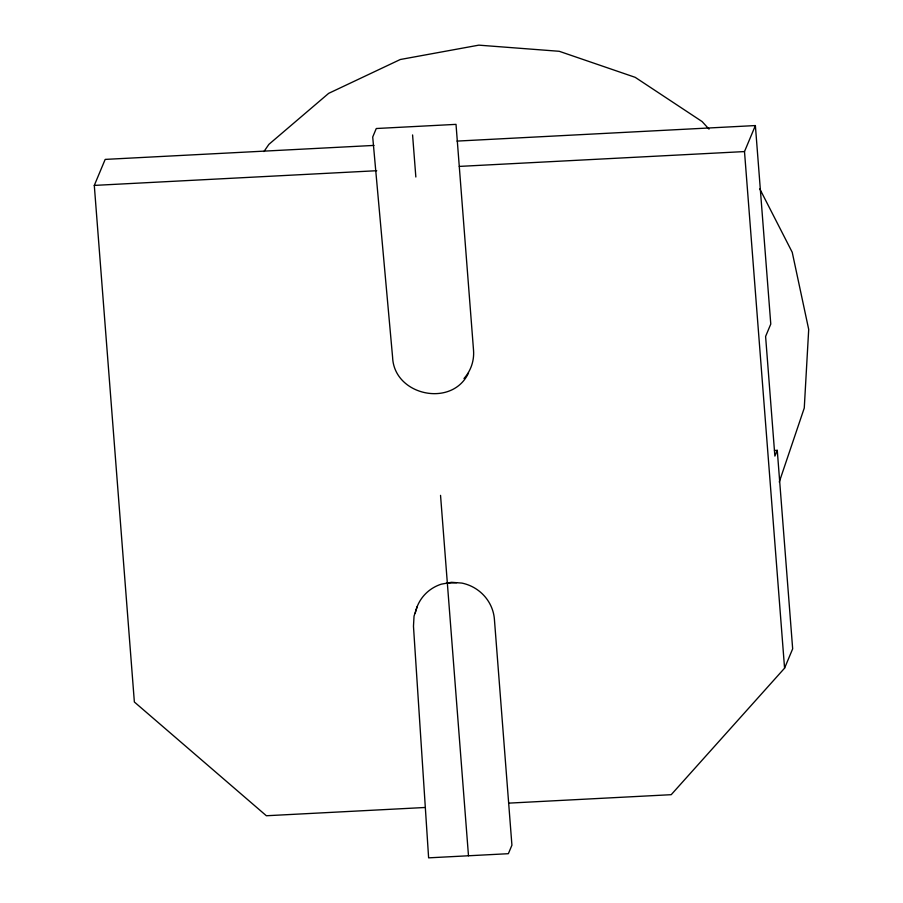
<?xml version="1.0" encoding="UTF-8"?>
<svg xmlns="http://www.w3.org/2000/svg" width="903" height="903" viewBox="0 0 903 903"><rect width="100%" height="100%" fill="white"/><g stroke="black" fill="none" stroke-linecap="round" stroke-linejoin="round"><path stroke-width="1.35" d="M417.299 606.455L414.048 616.083L413.472 626.253L428.62 857.85L508.366 853.696L511.922 845.197L494.404 619.277A40.172 38.908 22.7 0 0 461.918 583.09L451.5 582.3L441.285 584.173A40.172 38.908 22.7 0 0 415.233 613.25M779.255 482.044L804.268 408.021L808.704 329.414L792.224 252.264L759.795 188.896M424.715 807.508L266.362 815.748L134.366 702.003L94.296 185.408L105.177 159.402L373.989 145.417M508.66 803.139L671.211 794.685L784.572 668.164L744.501 151.569L755.382 125.562L457.02 141.094M774.458 450.484L777.269 450.337L774.876 456.071L765.597 336.447L770.778 324.053L755.382 125.562M784.572 668.164L792.665 648.828L777.269 450.337M263.947 151.546L268.88 144.367L328.669 93.348L400.289 59.508L478.838 45.15L559.228 51.29L635.193 77.331L702.116 121.566L709.013 129.129M468.522 372.916C452.29 408.066 394.035 395.672 392.602 357.272L372.713 137.019L376.269 128.519L456.015 124.366L473.533 350.285A40.172 38.908 22.7 0 1 463.995 378.504M94.296 185.408L376.72 170.712M459.277 166.412L744.501 151.569M446.409 583.236L456.692 582.695M412.581 134.942L415.843 176.999M440.54 495.363L468.488 855.773"/></g></svg>
